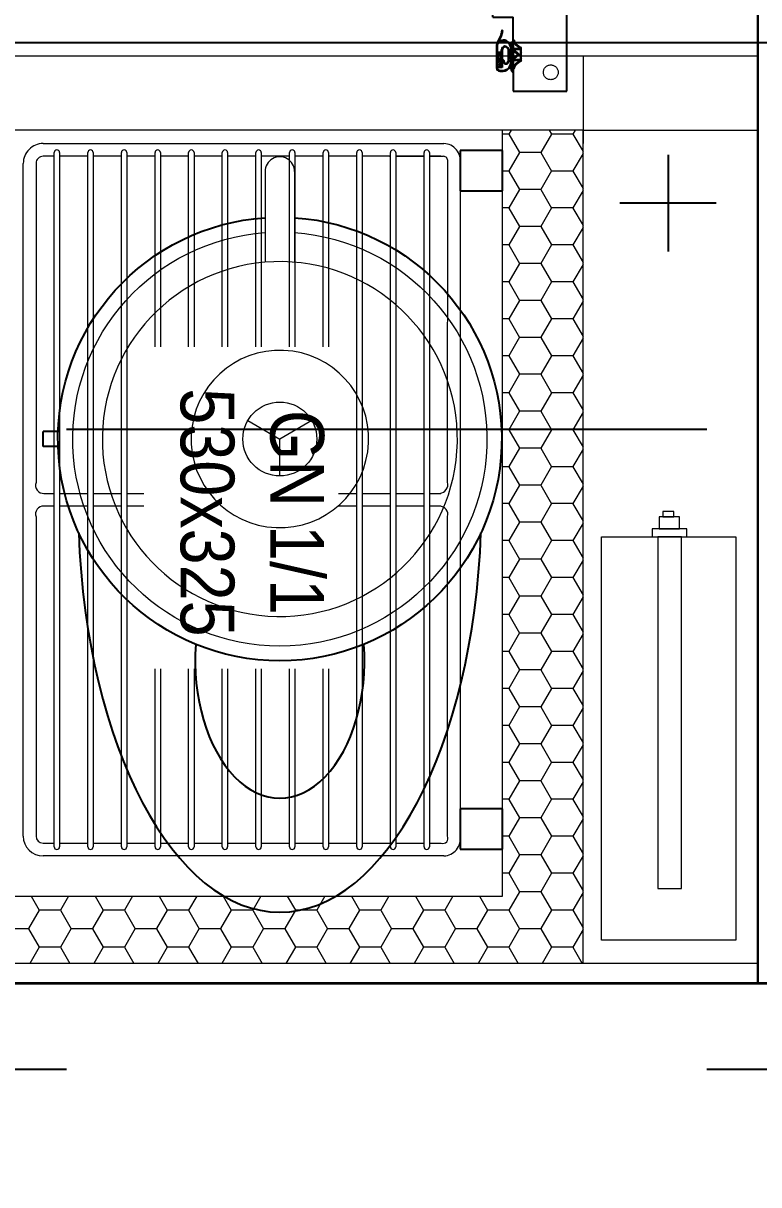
# Model space of a CAD drawing. Header units: millimetres. Extents: x 12325263 to 13848842, y -1463133 to 573208.
# Drawn here: x 12585351 to 12585898, y -829237 to -828373 of the extents above; entities that cross this region are included whole.
import ezdxf
from ezdxf.xclip import XClip

# ---------------------------------------------------------------- set-up
doc = ezdxf.new("R2010")
doc.units = ezdxf.units.MM
doc.header["$LTSCALE"] = 1000
doc.header["$XCLIPFRAME"] = 0
for name, pattern in [('ACAD_ISO03W100', [30, 12, -18]), ('DASH_2_167774853', [81.6, 40.8, -40.8]), ('DASHEDX2', [1.5, 1, -0.5]), ('HIDDEN', [9.524999999999999, 6.35, -3.175])]:
    doc.linetypes.add(name, pattern=pattern)
for name, color, linetype in [('A-WALL', 5, 'Continuous'), ('fur202301', 252, 'Continuous'), ('WALL', 5, 'Continuous'), ('WALL-SHATCH', 8, 'Continuous'), ('建筑-楼板开洞', 251, 'Continuous')]:
    doc.layers.add(name, color=color, linetype=linetype)
doc.styles.add('style2', font='', dxfattribs={"width": 0.9})
doc.styles.get('style2').set_extended_font_data('HandelGotDLig')

# ---------------------------------------------------------------- blocks, each defined once
blk = doc.blocks.new('adgshg13-A$C7F010FC0')
at = {"layer": 'WALL-SHATCH'}
h = blk.add_hatch(color=256, dxfattribs=at)
h.dxf.hatch_style = 1
h.paths.add_polyline_path([(-60384.17120504379, -16880.89509773254), (-763.1647881269455, 197.4793643951416), (12587.61850607395, -13153.30393266678), (12587.61850607395, -157996.0197629929), (-162964.8506313562, -188820.4315237999), (-171262.3814957142, -180522.900662899), (-171262.3814957142, -31310.89849328995), (-150707.1909123659, -10755.70791006088), (-131860.0775495768, -7980.895098209381), (-99162.38149428368, -7980.895098209381), (-99162.38149428368, -4980.895097732544), (-76620.42811572552, -4980.895097732544), (-70107.65229141712, -16880.89509773254)], flags=16)
h.paths.add_polyline_path([(-60091.22944009304, -16380.89510011673), (-646.8769880533218, 646.876989364624), (12987.61850607395, -12987.61850786209), (12987.61850607395, -158331.9049158096), (-163100.5840539932, -189250.3835258484), (-171662.3814958334, -180688.5860877037), (-171662.3814958334, -31145.21306848526), (-150777.8961598873, -10260.7277340889), (-131896.6870943308, -7480.895098209381), (-99562.38149428368, -7480.895098209381), (-99562.38149428368, -4580.895097732544), (-76365.55243730545, -4580.895097732544), (-69907.50581622124, -16380.89510774612)])
blk = doc.blocks.new('A$C4C7A72D3')
at = {"layer": 'WALL', "color": 1}
blk.add_blockref('adgshg13-A$C7F010FC0', (210433.0120974779, 205503.5692701337), dxfattribs=at)
blk = doc.blocks.new('asdgag1-1GnSHELF')
at = {"color": 3, "lineweight": 0}
for p, q in [((42388.00356619829, -72455.07084712543), (42686.00356635584, -72455.07084712545)), ((42400.7535661983, -72459.82084712545), (42400.7535661983, -72459.82084712545)), ((42425.7535661983, -72459.82084712545), (42425.7535661983, -72459.82084712545)), ((42450.7535661983, -72459.82084712545), (42450.7535661983, -72459.82084712545)), ((42475.75356619827, -72459.82084712545), (42475.75356619827, -72459.82084712545)), ((42500.7535661983, -72459.82084712545), (42500.7535661983, -72459.82084712545)), ((42525.7535661983, -72459.82084712545), (42525.7535661983, -72459.82084712545)), ((42550.7535661983, -72459.82084712545), (42550.7535661983, -72459.82084712545)), ((42575.7535661983, -72459.82084712545), (42575.7535661983, -72459.82084712545)), ((42600.7535661983, -72459.82084712545), (42600.7535661983, -72459.82084712545)), ((42625.7535661983, -72459.82084712545), (42625.7535661983, -72459.82084712545)), ((42650.75356619827, -72459.82084712545), (42650.75356619827, -72459.82084712545)), ((42675.75356619825, -72459.82084712545), (42675.75356619825, -72459.82084712545)), ((42391.02759530874, -72464.57084712543), (42390.02759530874, -72464.57084712543)), ((42398.75356619829, -72464.57084712543), (42390.2535661983, -72464.57084712543)), ((42398.7535661983, -72464.57084712543), (42395.02759530871, -72464.57084712543)), ((42398.75356619831, -72978.32084712542), (42398.7535661983, -72461.82084712545)), ((42402.7535661983, -72461.82084712545), (42402.75356619831, -72978.32084712542)), ((42423.7535661983, -72464.57084712543), (42402.75356619829, -72464.57084712543)), ((42423.75356619829, -72464.57084712542), (42402.75356619829, -72464.57084712543)), ((42423.75356619831, -72978.32084712542), (42423.7535661983, -72461.82084712545)), ((42427.7535661983, -72461.82084712545), (42427.75356619831, -72978.32084712542)), ((42448.7535661983, -72464.57084712543), (42427.7535661983, -72464.57084712543)), ((42428.52759530874, -72464.57084712543), (42427.7535661983, -72464.57084712542)), ((42448.75356619831, -72978.32084712542), (42448.7535661983, -72461.82084712545)), ((42452.75356619827, -72461.82084712545), (42452.75356619828, -72978.32084712542)), ((42473.7535661983, -72464.57084712543), (42452.75356619827, -72464.57084712543)), ((42473.75356619831, -72594.20592723039), (42473.7535661983, -72461.82084712545)), ((42477.7535661983, -72461.82084712545), (42477.75356619831, -72594.20592723039)), ((42498.75356619827, -72464.57084712543), (42477.7535661983, -72464.57084712543)), ((42498.75356619828, -72594.20592723039), (42498.75356619827, -72461.82084712545)), ((42502.7535661983, -72461.82084712545), (42502.75356619831, -72594.20592723039)), ((42523.7535661983, -72464.57084712543), (42502.7535661983, -72464.57084712543)), ((42523.75356619831, -72594.20592723039), (42523.7535661983, -72461.82084712545)), ((42527.7535661983, -72461.82084712545), (42527.75356619831, -72594.20592723039)), ((42548.7535661983, -72464.57084712543), (42527.7535661983, -72464.57084712543)), ((42548.75356619831, -72594.20592723039), (42548.7535661983, -72461.82084712545)), ((42552.7535661983, -72461.82084712545), (42552.75356619831, -72594.20592723039)), ((42573.75356619827, -72464.57084712543), (42552.7535661983, -72464.57084712543)), ((42573.75356619828, -72594.20592723039), (42573.75356619827, -72461.82084712545)), ((42577.7535661983, -72461.82084712545), (42577.75356619831, -72594.20592723039)), ((42598.7535661983, -72464.57084712543), (42577.7535661983, -72464.57084712543)), ((42598.75356619831, -72594.20592723039), (42598.7535661983, -72461.82084712545)), ((42602.7535661983, -72461.82084712545), (42602.75356619831, -72594.20592723039)), ((42623.7535661983, -72464.57084712543), (42602.7535661983, -72464.57084712543)), ((42623.75356619831, -72978.32084712542), (42623.7535661983, -72461.82084712545)), ((42627.75356619827, -72461.82084712545), (42627.75356619828, -72978.32084712542)), ((42648.7535661983, -72464.57084712543), (42627.75356619827, -72464.57084712543)), ((42648.75356619831, -72978.32084712542), (42648.7535661983, -72461.82084712545)), ((42652.7535661983, -72461.82084712545), (42652.75356619831, -72978.32084712542)), ((42673.75356619827, -72464.57084712545), (42652.7535661983, -72464.57084712543)), ((42673.75356619828, -72978.32084712542), (42673.75356619827, -72461.82084712545)), ((42677.75356619827, -72461.82084712545), (42677.75356619828, -72978.32084712542)), ((42686.00356635584, -72464.57084712545), (42677.75356619827, -72464.57084712545)), ((42375.75356619831, -72970.32084712542), (42375.75356619829, -72469.82084712545)), ((42385.25356619829, -72469.82084712545), (42385.25356619831, -72707.57237177006)), ((42691.25356635586, -72707.31932248123), (42691.25356635584, -72469.82084712545)), ((42700.75356604069, -72469.81779783664), (42700.7535663559, -72970.32084712542)), ((42390.25356619831, -72715.31932248177), (42398.7535661983, -72715.31932248177)), ((42391.02759530875, -72715.31932248178), (42398.75356619831, -72715.31932248178)), ((42402.7535661983, -72715.31932248177), (42423.75356619831, -72715.31932248177)), ((42402.7535661983, -72715.31932248178), (42423.75356619831, -72715.31932248175)), ((42427.75356619831, -72715.31932248177), (42448.75356619831, -72715.31932248177)), ((42427.75356619831, -72715.31932248175), (42428.52759530875, -72715.31932248177)), ((42452.75356619828, -72715.31932248177), (42466.42231596314, -72715.31932248177)), ((42611.14188311272, -72715.31932248177), (42623.75356619831, -72715.31932248177)), ((42627.75356619828, -72715.31932248177), (42648.75356619831, -72715.31932248177)), ((42652.75356619831, -72715.31932248177), (42673.75356619827, -72715.31932248065)), ((42677.75356619827, -72715.31932248043), (42685.33353823327, -72715.31932248002)), ((42398.7535661983, -72724.81932248175), (42390.25356619831, -72724.81932248175)), ((42398.75356619831, -72724.81932248178), (42391.02759530875, -72724.81932248178)), ((42423.75356619831, -72724.81932248175), (42402.7535661983, -72724.81932248175)), ((42423.75356619831, -72724.81932248177), (42402.75356619831, -72724.81932248178)), ((42448.75356619831, -72724.81932248175), (42427.75356619831, -72724.81932248175)), ((42428.52759530875, -72724.81932248175), (42427.75356619831, -72724.81932248175)), ((42466.42231596314, -72724.81932248175), (42452.75356619828, -72724.81932248175)), ((42623.75356619831, -72724.81932248175), (42611.14188311272, -72724.81932248175)), ((42648.75356619831, -72724.81932248175), (42627.75356619828, -72724.81932248175)), ((42673.75356619827, -72724.81932248063), (42652.75356619831, -72724.81932248175)), ((42685.33353823327, -72724.81932248002), (42677.75356619827, -72724.81932248043)), ((42385.25356619831, -72733.07237177058), (42385.1415720418, -72971.77527013194)), ((42691.25356635586, -72970.32084712542), (42691.25356635586, -72732.81932248175)), ((42473.75356619831, -72978.32084712542), (42473.75356619831, -72833.72979512409)), ((42477.75356619831, -72833.72979512409), (42477.75356619831, -72978.32084712542)), ((42498.75356619828, -72978.32084712542), (42498.75356619828, -72833.72979512409)), ((42502.75356619831, -72833.72979512409), (42502.75356619831, -72978.32084712542)), ((42523.75356619831, -72978.32084712542), (42523.75356619831, -72833.72979512409)), ((42527.75356619831, -72833.72979512409), (42527.75356619831, -72978.32084712542)), ((42548.75356619831, -72978.32084712542), (42548.75356619831, -72833.72979512409)), ((42552.75356619831, -72833.72979512409), (42552.75356619831, -72978.32084712542)), ((42573.75356619828, -72978.32084712542), (42573.75356619828, -72833.72979512409)), ((42577.75356619831, -72833.72979512409), (42577.75356619831, -72978.32084712542)), ((42598.75356619831, -72978.32084712542), (42598.75356619831, -72833.72979512409)), ((42602.75356619831, -72833.72979512409), (42602.75356619831, -72978.32084712542)), ((42398.75356619831, -72975.5742158515), (42388.29761116381, -72975.5753988707)), ((42390.25356619831, -72975.57084712542), (42398.75356619831, -72975.57084712542)), ((42402.75356619831, -72975.57084712542), (42423.75356619831, -72975.57084712542)), ((42423.75356619832, -72975.5713872739), (42402.75356619831, -72975.57376327908)), ((42427.75356619831, -72975.57084712542), (42448.75356619831, -72975.57084712542)), ((42428.52759530875, -72975.57084712543), (42427.75356619831, -72975.57093470148)), ((42452.75356619828, -72975.57084712542), (42473.75356619831, -72975.57084712542)), ((42477.75356619831, -72975.57084712542), (42498.75356619828, -72975.57084712542)), ((42502.75356619831, -72975.57084712542), (42523.75356619831, -72975.57084712542)), ((42527.75356619831, -72975.57084712542), (42548.75356619831, -72975.57084712542)), ((42552.75356619831, -72975.57084712542), (42573.75356619828, -72975.57084712542)), ((42577.75356619831, -72975.57084712542), (42598.75356619831, -72975.57084712542)), ((42602.75356619831, -72975.57084712542), (42623.75356619831, -72975.57084712542)), ((42627.75356619828, -72975.57084712542), (42648.75356619831, -72975.57084712542)), ((42652.75356619831, -72975.57084712542), (42673.75356619828, -72975.57084712542)), ((42677.75356619828, -72975.57084712542), (42686.00356635586, -72975.57084712542)), ((42686.00356635586, -72985.07084712543), (42388.0035661983, -72985.07084712543)), ((42400.75356619831, -72980.32084712543), (42400.75356619831, -72980.32084712543)), ((42425.75356619831, -72980.32084712543), (42425.75356619831, -72980.32084712543)), ((42450.75356619831, -72980.32084712543), (42450.75356619831, -72980.32084712543)), ((42475.75356619828, -72980.32084712543), (42475.75356619828, -72980.32084712543)), ((42500.75356619831, -72980.32084712543), (42500.75356619831, -72980.32084712543)), ((42525.75356619831, -72980.32084712543), (42525.75356619831, -72980.32084712543)), ((42550.75356619831, -72980.32084712543), (42550.75356619831, -72980.32084712543)), ((42575.75356619831, -72980.32084712543), (42575.75356619831, -72980.32084712543)), ((42600.75356619831, -72980.32084712543), (42600.75356619831, -72980.32084712543)), ((42625.75356619831, -72980.32084712543), (42625.75356619831, -72980.32084712543)), ((42650.75356619828, -72980.32084712543), (42650.75356619828, -72980.32084712543)), ((42675.75356619825, -72980.32084712543), (42675.75356619825, -72980.32084712543))]:
    blk.add_line(p, q, dxfattribs=at)
for centre, radius, start, end in [((42388.39965882237, -72467.86166981325), 12.79695410627334, 91.77370807914964, 188.8064543317666), ((42400.7535661983, -72461.82084712545), 2, 90, 180), ((42400.7535661983, -72461.82084712545), 2, 0, 90), ((42425.7535661983, -72461.82084712545), 2, 90, 180), ((42425.7535661983, -72461.82084712545), 2, 0, 90), ((42450.7535661983, -72461.82084712545), 2, 90, 180), ((42450.7535661983, -72461.82084712545), 2, 0, 90), ((42475.75356619827, -72461.82084712545), 2, 90, 180), ((42475.75356619827, -72461.82084712545), 2, 0, 90), ((42500.7535661983, -72461.82084712545), 2, 90, 180), ((42500.7535661983, -72461.82084712545), 2, 0, 90), ((42525.7535661983, -72461.82084712545), 2, 90, 180), ((42525.7535661983, -72461.82084712545), 2, 0, 90), ((42550.7535661983, -72461.82084712545), 2, 90, 180), ((42550.7535661983, -72461.82084712545), 2, 0, 90), ((42575.7535661983, -72461.82084712545), 2, 90, 180), ((42575.7535661983, -72461.82084712545), 2, 0, 90), ((42600.7535661983, -72461.82084712545), 2, 90, 180), ((42600.7535661983, -72461.82084712545), 2, 0, 90), ((42625.7535661983, -72461.82084712545), 2, 90, 180), ((42625.7535661983, -72461.82084712545), 2, 0, 90), ((42650.75356619827, -72461.82084712545), 2, 90, 180), ((42650.75356619827, -72461.82084712545), 2, 0, 90), ((42675.75356619825, -72461.82084712545), 2, 90, 180), ((42675.75356619825, -72461.82084712545), 2, 0, 90), ((42686.00356635584, -72469.82084712545), 14.75000000000003, 0.01184483960456531, 90), ((42388.70622538734, -72468.16487922131), 3.829240809258758, 69.81371119158288, 205.6233550927575), ((42686.00356635584, -72469.82084712545), 5.250000000000057, 0, 90), ((42391.19431433604, -72709.16981010731), 6.15177191364575, 164.949443482032, 268.4470382759064), ((42685.71828648043, -72709.41361672511), 5.918225382429007, 266.272529851482, 20.72432760401811), ((42391.61523657053, -72731.37679878063), 6.583754072662427, 95.12082176318957, 194.9240810201307), ((42685.7208548761, -72730.71476715663), 5.919463610425763, 339.1739823782471, 95.16321594838399), ((42388.39965882238, -72972.28002443761), 12.7969541062737, 171.1935456682335, 268.2262919208504), ((42388.39965882238, -72972.28002443761), 3.296954106273699, 171.1935456682335, 268.2262919208504), ((42400.75356619831, -72978.32084712542), 2, 180, 270), ((42400.75356619831, -72978.32084712542), 2, 270, 0), ((42425.75356619831, -72978.32084712542), 2, 180, 270), ((42425.75356619831, -72978.32084712542), 2, 270, 0), ((42450.75356619831, -72978.32084712542), 2, 180, 270), ((42450.75356619831, -72978.32084712542), 2, 270, 0), ((42475.75356619828, -72978.32084712542), 2, 180, 270), ((42475.75356619828, -72978.32084712542), 2, 270, 0), ((42500.75356619831, -72978.32084712542), 2, 180, 270), ((42500.75356619831, -72978.32084712542), 2, 270, 0), ((42525.75356619831, -72978.32084712542), 2, 180, 270), ((42525.75356619831, -72978.32084712542), 2, 270, 0), ((42550.75356619831, -72978.32084712542), 2, 180, 270), ((42550.75356619831, -72978.32084712542), 2, 270, 0), ((42575.75356619831, -72978.32084712542), 2, 180, 270), ((42575.75356619831, -72978.32084712542), 2, 270, 0), ((42600.75356619831, -72978.32084712542), 2, 180, 270), ((42600.75356619831, -72978.32084712542), 2, 270, 0), ((42625.75356619831, -72978.32084712542), 2, 180, 270), ((42625.75356619831, -72978.32084712542), 2, 270, 0), ((42650.75356619828, -72978.32084712542), 2, 180, 270), ((42650.75356619828, -72978.32084712542), 2, 270, 0), ((42675.75356619825, -72978.32084712542), 2, 180, 270), ((42675.75356619825, -72978.32084712542), 2, 270, 0), ((42686.00356635586, -72970.32084712542), 5.249999999999841, 270, 0), ((42686.00356635586, -72970.32084712542), 14.74999999999987, 270, 0)]:
    blk.add_arc(centre, radius, start, end, dxfattribs=at)
at = {"color": 3, "lineweight": 0, "insert": (42477.0729047166, -72710.60680155946), "char_height": 50, "width": 287.3785462862461, "attachment_point": 2, "rotation": 90, "style": 'style2'}
blk.add_mtext('{\\H0.8x;GN 1/1\\P530x325}', dxfattribs=at)
blk = doc.blocks.new('asdgagA$C3AAE7F2F')
at = {"lineweight": 0}
h = blk.add_hatch(dxfattribs=at)
h.set_pattern_fill('ANSI37', color=256, scale=0.1, style=0)
h.set_pattern_definition([(135, (25808.95669268296, -14050.97222507315), (0.2245064030267288, 0.2245064030267288), []), (45, (25808.95669268296, -14050.97222507315), (0.2245064030267288, -0.2245064030267288), [])])
edge = h.paths.add_edge_path()
edge.add_arc((12.29365304609382, 28.26886088959145), 10.56270468278596, 196.564793573426, 248.3693301732282)
edge.add_line((8.400005613591928, 18.44998926974222), (1.000005613597749, 18.44998926974222))
edge.add_line((1.000005613597749, 18.44998926974222), (1.000005613597749, 24.19998926973858))
edge.add_line((1.000005613597749, 24.19998926973858), (5.613597750198096e-06, 24.19998926973858))
edge.add_line((5.6135977502e-06, 24.19998926973858), (5.6135977502e-06, 15.44998926974222))
edge.add_line((5.6135977502e-06, 15.44998926974222), (1.000005613597749, 15.44998926974222))
edge.add_line((1.000005613597749, 15.44998926974222), (1.000005613597749, 17.44998926974222))
edge.add_line((1.000005613597749, 17.44998926974222), (8.400005613591928, 17.44998926974222))
edge.add_line((8.400005613591928, 17.44998926974222), (8.400005613591928, 8.449989269742218))
edge.add_line((8.400005613591928, 8.449989269742218), (1.000005613597749, 8.449989269742218))
edge.add_line((1.000005613597749, 8.449989269742218), (1.000005613597749, 10.44998926974222))
edge.add_line((1.000005613597749, 10.44998926974222), (5.613597750198096e-06, 10.44998926974222))
edge.add_line((5.6135977502e-06, 10.44998926974222), (5.6135977502e-06, 1.699989269738579))
edge.add_line((5.6135977502e-06, 1.699989269738579), (1.000005613597749, 1.699989269738579))
edge.add_line((1.000005613597749, 1.699989269738579), (1.000005613597749, 7.449989269742218))
edge.add_line((1.000005613597749, 7.449989269742218), (8.400005613591928, 7.449989269742218))
edge.add_arc((12.29365304609382, -2.368882350121566), 10.56270468278596, 111.6306698267717, 163.4352064265739)
edge.add_arc((2.648571337682369, 0.4999892697378529), 0.5, 163.4352064265739, 270)
edge.add_line((2.648571337682369, -1.07302621473e-05), (2.874985341790306, -1.07302621473e-05))
edge.add_arc((2.874985341790306, 0.1999892697422183), 0.2, 270, 344.7440655988689)
edge.add_arc((12.29365304609382, -2.368882350121566), 9.562704682785963, 107.61366251518959, 164.7440655988689, ccw=False)
edge.add_line((9.400005613591928, 6.74550876430294), (9.400005613591928, 19.15446977517422))
edge.add_arc((12.29365304609382, 28.26886088959145), 9.562704682785963, 195.2559344011311, 252.38633748481038, ccw=False)
edge.add_arc((2.874985341790306, 25.69998926974222), 0.2, 15.25593440113109, 90)
edge.add_line((2.874985341790306, 25.89998926973931), (2.648571337682369, 25.89998926973931))
edge.add_arc((2.648571337682369, 25.39998926973931), 0.5, 90, 196.564793573426)
for p, q in [((5.6135977502e-06, 24.19998926973858), (1.000005613597749, 24.19998926973858)), ((5.6135977502e-06, 24.19998926973858), (5.6135977502e-06, 15.44998926974222)), ((1.000005613597749, 24.19998926973858), (1.000005613597749, 18.44998926974222)), ((2.648571337682369, 25.89998926973931), (2.874985341790306, 25.89998926973931)), ((5.6135977502e-06, 15.44998926974222), (1.000005613597749, 15.44998926974222)), ((1.000005613597749, 18.44998926974222), (8.400005613591928, 18.44998926974222)), ((1.000005613597749, 17.44998926974222), (8.400005613591928, 17.44998926974222)), ((1.000005613597749, 17.44998926974222), (1.000005613597749, 15.44998926974222)), ((8.400005613591928, 17.44998926974222), (8.400005613591928, 8.449989269742218)), ((9.400005613591928, 19.15446977517422), (9.400005613591928, 6.74550876430294)), ((5.6135977502e-06, 10.44998926974222), (5.6135977502e-06, 1.699989269738579)), ((5.6135977502e-06, 10.44998926974222), (1.000005613597749, 10.44998926974222)), ((5.6135977502e-06, 1.699989269738579), (1.000005613597749, 1.699989269738579)), ((1.000005613597749, 10.44998926974222), (1.000005613597749, 8.449989269742218)), ((1.000005613597749, 8.449989269742218), (8.400005613591928, 8.449989269742218)), ((1.000005613597749, 7.449989269742218), (1.000005613597749, 1.699989269738579)), ((1.000005613597749, 7.449989269742218), (8.400005613591928, 7.449989269742218)), ((2.648571337682369, -1.07302621473e-05), (2.874985341790306, -1.07302621473e-05))]:
    blk.add_line(p, q, dxfattribs=at)
for centre, radius, start, end in [((2.648571337682369, 25.39998926973931), 0.5, 90, 196.564793573426), ((12.29365304609382, 28.26886088959145), 10.56270468278596, 196.564793573426, 248.3693301732282), ((2.874985341790306, 25.69998926974222), 0.2, 15.25593440113109, 90), ((12.29365304609382, 28.26886088959145), 9.562704682785963, 195.2559344011311, 252.3863374848104), ((2.648571337682369, 0.4999892697378529), 0.5, 163.4352064265739, 270), ((12.29365304609382, -2.368882350121566), 10.56270468278596, 111.6306698267717, 163.4352064265739), ((2.874985341790306, 0.1999892697422183), 0.2, 270, 344.7440655988689), ((12.29365304609382, -2.368882350121566), 9.562704682785963, 107.6136625151896, 164.7440655988689)]:
    blk.add_arc(centre, radius, start, end, dxfattribs=at)
blk = doc.blocks.new('asdgag门封条')
at = {"ltscale": 0.5}
h = blk.add_hatch(dxfattribs=at)
h.set_pattern_fill('ANSI31', color=256, scale=0.5)
h.set_pattern_definition([(45, (0, 0), (-1.122532015133644, 1.122532015133644), [])])
h.paths.add_polyline_path([(5940.58177194417, -2645.873611939808), (5952.58177194417, -2645.873611939808), (5952.58177194417, -2641.873611939808), (5940.58177194417, -2641.873611939808)])
for p, q in [((5936.431771944172, -2644.423611939808), (5936.431771944172, -2647.423611939808)), ((5937.031771944171, -2644.423611939808), (5937.031771944171, -2647.423611939808)), ((5958.962415481336, -2641.423611939808), (5939.431771944172, -2641.423611939808)), ((5939.431771944172, -2642.023611939808), (5939.83177194417, -2642.023611939808)), ((5945.787261010167, -2646.673592610764), (5939.827839659648, -2646.673592610764)), ((5939.83177194417, -2646.673592610764), (5939.83177194417, -2642.023611939808)), ((5952.827839659648, -2646.173592610764), (5940.327839659648, -2646.173592610764)), ((5952.83177194417, -2641.873611939808), (5940.33177194417, -2641.873611939808)), ((5940.33177194417, -2646.173592610764), (5940.33177194417, -2641.873611939808)), ((5945.787261010167, -2647.673592610764), (5945.031554361814, -2647.673592610764)), ((5945.987261010167, -2648.173592610764), (5945.059433655068, -2648.173592610764)), ((5945.787261010167, -2647.673592610764), (5945.787261010167, -2646.673592610764)), ((5946.287261010167, -2647.873592610764), (5946.287261010167, -2646.673592610764)), ((5955.852839659646, -2646.673592610764), (5946.287261010167, -2646.673592610764)), ((5952.83177194417, -2646.173592610764), (5952.83177194417, -2641.873611939808)), ((5953.327839659648, -2646.173592610764), (5955.852839659646, -2646.173592610764)), ((5953.33177194417, -2646.173592610764), (5953.33177194417, -2642.023611939808)), ((5958.962415481336, -2642.023611939808), (5953.33177194417, -2642.023611939808)), ((5961.286815920911, -2641.938919111106), (5968.68058404539, -2645.386689810174)), ((5963.297201090257, -2643.538403862791), (5968.427013088346, -2645.930474482396)), ((5973.231771944172, -2646.323611939808), (5972.906766662797, -2646.323611939808)), ((5973.231771944172, -2646.923611939808), (5972.906766662797, -2646.923611939808)), ((5949.431771944172, -2654.923611939808), (5940.481771944179, -2654.923611939808)), ((5943.33177194417, -2654.223611939808), (5943.054275505431, -2654.223611939808)), ((5943.33177194417, -2654.223611939808), (5943.054275505431, -2654.223611939808)), ((5948.031771944171, -2654.223611939808), (5943.33177194417, -2654.223611939808)), ((5946.791193294689, -2652.523611939808), (5944.770158998134, -2652.350614187806)), ((5946.813023766143, -2652.023611939808), (5944.847541078148, -2651.855409737474)), ((5946.791193294689, -2652.523611939808), (5948.031771944171, -2652.523611939808)), ((5956.40783720456, -2652.023611939808), (5946.813023766143, -2652.023611939808)), ((5951.503545465083, -2661.818323712029), (5947.779620958111, -2657.453419787955)), ((5949.431771944172, -2657.123611939808), (5947.931771944172, -2657.123611939808)), ((5948.031771944171, -2654.223611939808), (5948.031771944171, -2652.523611939808)), ((5954.83177194417, -2652.523611939808), (5948.631771944173, -2652.523611939808)), ((5948.631771944173, -2654.223611939808), (5948.631771944173, -2652.523611939808)), ((5954.83177194417, -2654.223611939808), (5948.631771944173, -2654.223611939808)), ((5951.731771944173, -2661.007316383396), (5949.015589593618, -2657.823611939808)), ((5950.131771944173, -2657.823611939808), (5949.015589593616, -2657.823611939808)), ((5949.431771944172, -2657.123611939808), (5949.431771944172, -2654.923611939808)), ((5950.131771944173, -2657.823611939808), (5950.131771944173, -2654.923611939808)), ((5953.33177194417, -2654.923611939808), (5950.131771944173, -2654.923611939808)), ((5951.731771944173, -2661.007316383396), (5954.447954294727, -2657.823611939808)), ((5951.95999842326, -2661.818323712029), (5955.683922930232, -2657.453419787955)), ((5953.33177194417, -2657.823611939808), (5953.33177194417, -2654.923611939808)), ((5953.33177194417, -2657.823611939808), (5954.447954294727, -2657.823611939808)), ((5957.592368272884, -2654.923611939808), (5954.031771944171, -2654.923611939808)), ((5954.031771944171, -2657.123611939808), (5954.031771944171, -2654.923611939808)), ((5954.031771944171, -2657.123611939808), (5955.531771944171, -2657.123611939808)), ((5954.83177194417, -2654.223611939808), (5954.83177194417, -2652.523611939808)), ((5955.431771944172, -2654.223611939808), (5955.431771944172, -2652.523611939808)), ((5955.431771944172, -2652.523611939808), (5956.411166024446, -2652.523611939808)), ((5958.719311039845, -2654.223611939808), (5955.431771944172, -2654.223611939808))]:
    blk.add_line(p, q)
blk.add_lwpolyline([(5940.58177194417, -2645.873611939808), (5952.58177194417, -2645.873611939808), (5952.58177194417, -2641.873611939808), (5940.58177194417, -2641.873611939808)], close=True)
for centre, radius, start, end in [((5939.431771944172, -2644.423611939808), 3, 90, 180), ((5943.931771944172, -2647.423611939808), 7.5, 180, 240.6492935109364), ((5939.431771944172, -2644.423611939808), 2.4, 90, 180), ((5943.931771944172, -2647.423611939808), 6.9, 180, 256.9971755332758), ((5945.280670988691, -2650.033330947142), 2.372851472376576, 96.02637069795182, 257.5758455491946), ((5945.280670988691, -2650.033330947142), 1.872851472376576, 96.78411139259563, 256.6282864312998), ((5945.987261010167, -2647.873592610764), 0.3, 270, 0), ((5955.825698021244, -2649.38020529006), 2.706748001696029, 282.4196100356343, 89.43673265937677), ((5955.829887599056, -2649.375165801573), 3.201655461350134, 280.4603812661415, 89.58925390840943), ((5958.962415481336, -2646.923611939808), 5.5, 64.99999999990732, 90), ((5958.962415481336, -2646.923611939808), 4.9, 23.74853615213225, 90), ((5958.962415481336, -2646.923611939808), 5.5, 23.74853615213225, 37.9877060411873), ((5957.131771944173, -2647.72905854874), 6.9, 337.1010678091781, 23.74853615213225), ((5957.131771944173, -2647.72905854874), 7.5, 337.1010678091781, 23.74853615213225), ((5972.906766662797, -2636.323611939808), 10.6, 244.9999999999073, 270), ((5972.906766662797, -2636.323611939808), 10, 244.9999999999073, 270), ((5973.231771944172, -2646.623611939808), 0.3000000000000029, 270, 90), ((5935.707276534483, -2656.538731507841), 0.2500000000001023, 133.2098691732242, 313.2098691732239), ((5940.417629268156, -2661.553016586687), 7.129714945225387, 92.20979001215392, 133.2098691732242), ((5940.417629268156, -2661.553016586687), 6.629714945225387, 89.44565309496473, 133.2098691732242), ((5940.133078156557, -2654.178789621257), 0.2500000000000114, 272.2097900121539, 60.64929351093644), ((5943.054275505431, -2651.223611939808), 3, 256.9971755332758, 270), ((5943.054275505431, -2651.223611939808), 3, 256.9971755332758, 270), ((5947.931771944172, -2657.323611939808), 0.2, 90, 220.4692038504076), ((5955.531771944171, -2657.323611939808), 0.2, 319.5307961495924, 90), ((5957.592368272884, -2647.923611939808), 7, 270, 337.1010678091781), ((5957.592368272884, -2647.923611939808), 6.4, 280.1417933657862, 337.1010678091781), ((5951.731771944175, -2661.623611939808), 0.3, 220.4692038504076, 319.5307961495924)]:
    blk.add_arc(centre, radius, start, end)
blk = doc.blocks.new('asdgagdoor495')
at = {"color": 2, "linetype": 'HIDDEN', "lineweight": 25, "ltscale": 100}
for p, q in [((22769.68894365418, -79651.57412520156), (22729.68894365418, -79651.57412520156)), ((22769.68894365418, -79651.57412520156), (22729.68894365418, -79651.57412520156)), ((22769.68894365418, -79651.57412520156), (22729.68894365418, -79651.57412520156)), ((22729.68894365418, -79651.57412520156), (22729.68894365418, -79687.5873137138)), ((22769.68894365418, -79687.58731371383), (22769.68894365418, -79651.57412520156))]:
    blk.add_line(p, q, dxfattribs=at)
at = {"color": 2, "lineweight": 25}
for p, q in [((22729.68894365453, -79687.58731371383), (22729.68894365442, -80146.57412439073)), ((22769.68894365418, -79687.58731371383), (22769.68894365418, -79706.5740857299)), ((22769.68894365418, -79687.58731371383), (22769.68894365418, -79706.5740857299)), ((22784.68895160954, -79706.5740857299), (22769.68894365418, -79706.5740857299)), ((22784.68895160954, -79706.5740857299), (22769.68894365418, -79706.5740857299)), ((22784.68895160954, -79706.5740857299), (22784.68894365418, -80091.57416386239)), ((22784.68895160954, -79706.5740857299), (22784.68894365418, -80091.57416386239)), ((22784.68895160966, -79706.59074895905), (22784.68895160954, -79711.59074815025)), ((22769.68894365418, -80091.57416386239), (22769.68894365418, -80146.57412439073)), ((22784.68895160954, -80091.57416386239), (22769.68894365418, -80091.57416386239)), ((22769.68894365418, -80091.57416386239), (22769.68894365418, -80146.57412439073)), ((22784.68895160954, -80091.57416386239), (22769.68894365418, -80091.57416386239)), ((22769.68894365418, -80146.57412439073), (22729.68894365442, -80146.57412439073))]:
    blk.add_line(p, q, dxfattribs=at)
at = {"color": 1, "linetype": 'DASHEDX2'}
for p, q in [((22763.70716769752, -80125.09092316363), (22759.20716769822, -80125.09092316363)), ((22759.20716769822, -80138.0524045609), (22759.20716769822, -80125.09092316363)), ((22763.70716769752, -80138.0524045609), (22763.70716769752, -80125.09092316363)), ((22763.70716769752, -80138.0524045609), (22759.20716769822, -80138.0524045609))]:
    blk.add_line(p, q, dxfattribs=at)
at = {"lineweight": 13}
blk.add_line((22769.68894365418, -80146.57412439073), (22729.68894365442, -80146.57412439073), dxfattribs=at)
at = {"linetype": 'HIDDEN', "lineweight": 9, "ltscale": 200}
blk.add_circle((22741.68894365418, -79665.57205020142), 5.5, dxfattribs=at)
at = {"color": 1, "linetype": 'DASH_2_167774853', "lineweight": 9, "ltscale": 0.5}
blk.add_arc((22741.6889436541, -79665.57205020139), 481.8163502564781, 273.3315311726583, 358.5728577811437, dxfattribs=at)
at = {"color": 2, "yscale": 0.8156028368794326, "zscale": 0.8156028368794326}
for name, p, xscale, rotation in [('asdgag门封条', (24936.4608018477, -74824.70849163929), 0.8156028368794326, 270), ('asdgag门封条', (24936.33912664044, -84969.01515564357), -0.8156028368794326, 270), ('asdgagA$C3AAE7F2F', (22770.97590162256, -80104.20066873892), 0.8156028368794326, 180)]:
    blk.add_blockref(name, p, dxfattribs=dict(at, xscale=xscale, rotation=rotation))
at = {"color": 2, "xscale": -0.8156028368794326, "yscale": 0.8156028368794326, "zscale": 0.8156028368794326}
blk.add_blockref('asdgagA$C3AAE7F2F', (22771.09757682982, -79689.52297854394), dxfattribs=at)
blk = doc.blocks.new('asdgagsfgashah')
at = {"color": 1, "lineweight": 9}
for points in [[(684253.4119095092, -348732.1320908933), (684514.9350713135, -348732.1320908933), (684514.9350713135, -348714.4581383889), (684253.4119095092, -348714.4581383889)], [(684514.9350713135, -348736.169819307), (684520.8904708102, -348736.169819307), (684520.8904708102, -348710.2008923477), (684514.9350713135, -348710.2008923477)], [(684520.8904708102, -348730.540392232), (684529.9209122633, -348730.540392232), (684529.9209122633, -348715.4956837646), (684520.8904708102, -348715.4956837646)], [(684529.9209122633, -348726.3851875247), (684533.9361219871, -348726.3851875247), (684533.9361219871, -348718.2180981626), (684529.9209122633, -348718.2180981626)]]:
    blk.add_lwpolyline(points, close=True, dxfattribs=at)
blk = doc.blocks.new('asdgag2019061914040478099')
at = {"lineweight": 13}
h = blk.add_hatch(dxfattribs=at)
h.set_pattern_fill('HONEY', color=1, scale=5, style=0)
h.set_pattern_definition([(0, (-161016.1900246384, 261096.3125076484), (23.8125, 13.748153225), [15.875, -31.75]), (120, (-161016.1900246384, 261096.3125076484), (-23.81249994797095, 13.74815331511695), [15.87499999999996, -31.74999999999992]), (59.99999999999999, (-161016.1900246384, 261096.3125076484), (5.202904551637744e-08, 27.49630654011694), [-31.75, 15.875])])
h.paths.add_polyline_path([(1149.999921057082, -15.00000000046566), (129.9999605286866, -15.00000000029104), (129.9999605286284, -634.9999920457485), (189.9999605286866, -634.9999920457485), (189.9999605286866, -65.00000000029104), (1089.999921057024, -65.00000000040745), (1089.999921057024, -635.0000000009895), (1149.999921057024, -635.0000000009895)])
at = {"color": 2, "lineweight": 25}
for p, q in [((1149.999960528454, 0), (5.820766091346741e-11, -2.328306436538696e-10)), ((5.820766091346741e-11, -2.328306436538696e-10), (0, -700.0000000006985)), ((0, -700.0000000006985), (1149.999999998137, -700.0000000008149))]:
    blk.add_line(p, q, dxfattribs=at)
at = {"color": 1, "linetype": 'HIDDEN', "lineweight": 9, "ltscale": 100}
for p, q in [((5.820766091346741e-11, -15.00000000023283), (1149.999960528454, -15)), ((130.0000000000582, -15.00000000023283), (130.0000000000582, -634.9999920456903)), ((575.0000000000582, -65.00000000023283), (190.0000000000582, -65.00000000023283)), ((190.0000000000582, -65.00000000023283), (190, -635.0000000008731)), ((130.0000000000582, -634.9999920456903), (5.820766091346741e-11, -634.9999920456903)), ((5.820766091346741e-11, -690.0000000006985), (1149.999999998137, -690.0000000006985))]:
    blk.add_line(p, q, dxfattribs=at)
for p, q in [((66.80719546751425, -616.5084025017563), (66.80719546751425, -544.688789256799)), ((30.89738884503458, -580.5985958792776), (102.7170020899939, -580.5985958792776))]:
    blk.add_line(p, q)
at = {"color": 1, "linetype": 'ACAD_ISO03W100', "lineweight": 9}
blk.add_line((130, -690.0000000006985), (130, -625.0000079553574), dxfattribs=at)
at = {"color": 1, "linetype": 'HIDDEN', "lineweight": 9, "ltscale": 200}
blk.add_line((130.0000000000582, -635.0000000008731), (1149.999960528396, -635.0000000009313), dxfattribs=at)
at = {"color": 1, "lineweight": 13}
blk.add_lwpolyline([(16.32653874065727, -32.30190899159061), (116.3265387406573, -32.30190899159061), (116.3265387406573, -332.3019089915906), (16.32653874065727, -332.3019089915906), (16.32653874065727, -32.30190899159061)], dxfattribs=at)
at = {"color": 1, "linetype": 'ACAD_ISO03W100'}
for points in [[(221.2500196571345, -99.96496050077258), (189.9999605284538, -99.96496050077258), (189.9999605284538, -129.9649605007726), (221.2500196571345, -129.9649605007726)], [(221.2500196571345, -589.8352530033444), (189.9999605284538, -589.8352530033444), (189.9999605284538, -619.8352530033444), (221.2500196571345, -619.8352530033444)]]:
    blk.add_lwpolyline(points, close=True, dxfattribs=at)
at = {"color": 1, "lineweight": 13, "rotation": 270}
blk.add_blockref('asdgagsfgashah', (348788.8932016394, 684182.6331623219), dxfattribs=at)
for name, p in [('asdgag1-1GnSHELF', (-42154.50358682167, 72360.07084712537)), ('asdgagdoor495', (-22587.7077205464, 78987.5873137131))]:
    blk.add_blockref(name, p)
blk = doc.blocks.new('asdgag2019061212100844889')
at = {"color": 1, "lineweight": 9}
for p, q in [((163.9238064056553, -323.606034194876), (163.9238064056553, -351.1060342008132)), ((140.1081077936688, -364.856034203578), (163.9238064056553, -351.1060342008132)), ((187.7395050177438, -364.856034203578), (163.9238064056553, -351.1060342008132)), ((152.923806401981, -550.0539436515246), (152.923806401981, -482.6469024031539)), ((174.9238064093224, -550.0539436515246), (174.9238064093224, -482.6469024031539))]:
    blk.add_line(p, q, dxfattribs=at)
at = {"color": 14}
for p, q in [((328.8321143169596, -345.6060341996199), (339.8320387255517, -345.6060341996199)), ((339.8320387255517, -345.6060341996199), (339.8320387255517, -356.6060342020064)), ((328.8321143169596, -356.6060342020064), (339.8320387255517, -356.6060342020064))]:
    blk.add_line(p, q, dxfattribs=at)
at = {"color": 1, "lineweight": 9}
blk.add_circle((163.9238064056553, -351.1060342008132), 27.50000000832483, dxfattribs=at)
blk.add_arc((163.923806401981, -550.0539436515246), 11.00000000734144, 179.9979063902714, 0, dxfattribs=at)
for centre, major_axis, ratio, start_param, end_param in [((163.9238064056626, -303.4408468526672), (-1.863832233519739e-14, -304.3869031981158), 0.4926499896986617, 1.643196435557343, 4.639988871622252), ((163.9238064056626, -186.106034165161), (-6.255813481326766e-15, -102.1651873124938), 0.6161390942804599, 1.450194811550198, 4.832990495629389)]:
    blk.add_ellipse(centre, major_axis=major_axis, ratio=ratio, start_param=start_param, end_param=end_param)
at = {"extrusion": (0, 0, -1)}
blk.add_ellipse((163.9238064056553, -351.1060342008132), major_axis=(0.0006363915383735203, -165.0000000344217), ratio=0.9999999997839272, start_param=0.06672000535096245, end_param=6.216473015665493, dxfattribs=at)
at = {"color": 1, "lineweight": 9, "extrusion": (0, 0, -1)}
for major_axis, ratio, start_param, end_param in [((0.000185533820307118, -154.0000000331606), 0.9999999998202755, 0.07149065467190807, 6.211697062037852), ((65.93939583688498, -2.827734000282804), 0.999999999881843, 1.527938753540609, 7.811124060720195)]:
    blk.add_ellipse((163.9238064056553, -351.1060342008132), major_axis=major_axis, ratio=ratio, start_param=start_param, end_param=end_param, dxfattribs=at)
at = {"color": 1, "lineweight": 9, "extrusion": (0, 0, -0.9999999999999999)}
blk.add_ellipse((163.9238064056553, -351.1060342008132), major_axis=(131.9806675944321, -2.25906904735126), ratio=0.9999999998822078, start_param=1.553681331802486, end_param=7.836866638982071, dxfattribs=at)
blk = doc.blocks.new('*U1656')
at = {"lineweight": 25}
blk.add_lwpolyline([(-679.9934073491459, -700), (600, -700), (600, 0), (-679.9934073491459, 0)], close=True, dxfattribs=at)
blk = doc.blocks.new('sdfgsdffhg')
at = {"layer": 'fur202301'}
blk.add_lwpolyline([(4813.168504163623, 44969.68281771964), (5513.193420244381, 44969.68281771964), (5513.193590354174, 47669.70164150908), (4813.168674273416, 47669.70164150908)], close=True, dxfattribs=at)
at = {"layer": 'fur202301', "elevation": -9.6103337503218e-09}
blk.add_lwpolyline([(3113.168674273416, 44969.686304854), (4813.168674273416, 44969.686304854), (4813.168674273416, 45669.686304854), (3113.168674273416, 45669.686304854)], close=True, dxfattribs=at)
at = {"layer": 'fur202301', "xscale": -1, "rotation": 270}
blk.add_blockref('*U1656', (5513.168674292043, 46349.6797122031), dxfattribs=at)
at = {"layer": 'fur202301', "rotation": 180}
for name, p in [('asdgag2019061914040478099', (4813.168674273416, 44969.6863048533, -9.6103337503218e-09)), ('asdgag2019061212100844889', (4621.647807428613, 45023.72999754851))]:
    blk.add_blockref(name, p, dxfattribs=at)

msp = doc.modelspace()

# ---------------------------------------------------------------- block references
ref = msp.add_blockref('A$C4C7A72D3', (12385714.85333347, -906209.5211575599), dxfattribs=dict(rotation=350.041249254255))
XClip(ref).set_block_clipping_path([(223442.85848776624, 85923.1187333744), (220542.79614323564, 85923.14223919064), (220542.85794921033, 89292.82327550603), (211526.91503559053, 89292.81013112981), (210631.4331447985, 94392.80805835268), (206113.36859029531, 94392.80254184548), (206001.43151877634, 95030.31273446558), (204376.28265885077, 94744.96136868373), (203364.45700568333, 100506.90300529171), (197947.39471226372, 99555.74826742522), (192482.34284747206, 130679.47653937805), (190118.78045936674, 130264.45040162886), (191623.4071957469, 121695.64270786336), (177046.6486519482, 119136.20117008407), (175707.6223907359, 126760.84837657143), (173902.98837133497, 128026.4039125028), (169528.38544615544, 127258.29032698018), (169070.09673948586, 129868.3614864857), (163308.25174581818, 128856.66933918069), (163766.52659606002, 126246.61717005563), (159679.17951310053, 125528.91809214232), (170669.68883746117, 62935.797914044), (167222.1989369914, 62330.4650948944), (167939.77594909444, 58243.68085931754), (171386.95287966542, 58848.291248798836), (172857.06567938626, 50477.00326481927), (165962.5026008021, 49266.42308983533), (168037.78130347654, 37447.17964484263), (140649.95849708281, 32638.23901064042), (115387.97992391884, 28202.578178789467), (95598.7254695911, 140907.4332163476), (226939.47610990703, 163968.86685004015), (240128.69528115913, 88852.8973128139)])

# ---------------------------------------------------------------- next in the draw order: hatches: boundary and pattern name
at = {"layer": '建筑-楼板开洞'}
h = msp.add_hatch(dxfattribs=at)
h.set_pattern_fill('DASH', color=256, scale=500)
h.set_pattern_definition([(0, (0, 0), (476.25, 476.25), [476.25, -476.25])])
h.paths.add_polyline_path([(12597696.74125517, -842386.7857500005), (12590696.81071091, -842386.9011187449), (12590697.06738452, -843986.785750187), (12595796.81070939, -843986.8518447033), (12595797.06738462, -849736.8518448313), (12588796.81071022, -849736.7857501156), (12588796.81071024, -851936.7857480027), (12564896.81072844, -851936.7857499813), (12564896.81072899, -816186.7857498433), (12568846.81071021, -816186.7857497305), (12568846.81071039, -816040), (12568846.8107105, -807536.7857503798), (12574696.82943846, -807536.8020940134), (12574696.77149323, -810386.7857505934), (12575896.81071086, -810386.7857493811), (12579055.23466226, -810386.7836961544), (12580496.91490283, -811828.2071036652), (12580696.91490281, -819086.8500614959), (12595696.91654344, -819086.7214370563), (12595696.89793204, -812786.7857500659), (12597696.65916437, -812786.7857500445)])

# ---------------------------------------------------------------- next in the draw order: block references
msp.add_blockref('sdfgsdffhg', (12581083.89862993, -874056.803858311, -9.610333750321248e-09))

# ---------------------------------------------------------------- next in the draw order: linework, layer by layer
at = {"layer": 'A-WALL'}
msp.add_line((12586596.81063004, -829086.7857492655), (12584196.81071094, -829086.7857492431), dxfattribs=at)

doc.saveas('drawing.dxf')
